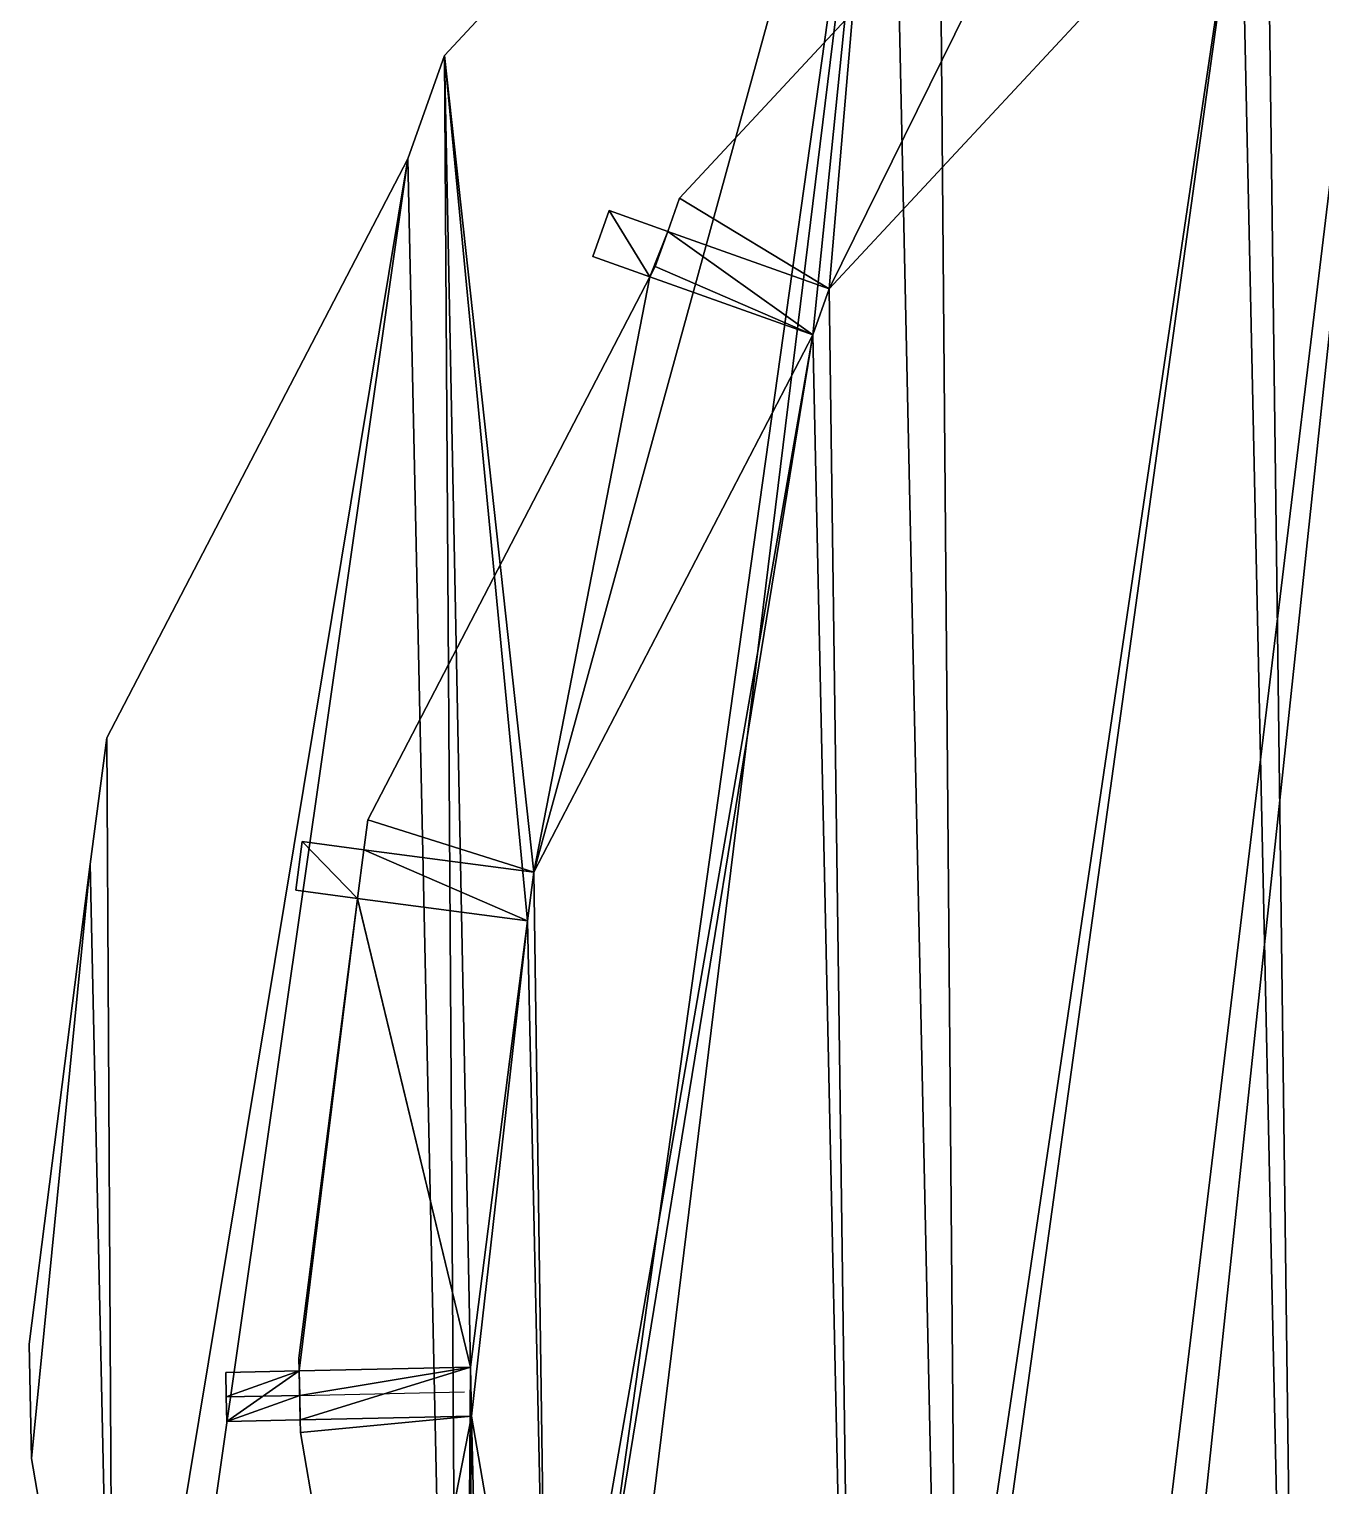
# Model space of a CAD drawing. Extents: x -282 to 16, y -6 to 46.
# Drawn here: x -14.041 to -11.403, y 4.397 to 7.373 of the extents above; entities that cross this region are included whole.
import ezdxf

# ---------------------------------------------------------------- set-up
doc = ezdxf.new("R2010")
doc.units = 0

msp = doc.modelspace()

# ---------------------------------------------------------------- linework, layer by layer
msp.add_line((-13.4882, 4.5822, -0.0618), (-13.1515, 4.5895, -0.0618))
for points in [[(-12.1872, 8.4503, 11.1482), (-12.124, 0.9232, 11.1482), (-11.12, 9.2525, 11.1482)], [(-11.12, 9.2525, 11.1482), (-12.124, 0.9232, 11.1482), (-12.1872, 8.4503, 11.1482)], [(-11.12, 9.2525, 11.1482), (-12.124, 0.9232, 11.1482), (-12.0209, 0.7741, 11.1482)], [(-12.0209, 0.7741, 11.1482), (-12.124, 0.9232, 11.1482), (-11.12, 9.2525, 11.1482)], [(-11.12, 9.2525, 11.1482), (-12.0209, 0.7741, 11.1482), (-10.92, 0.0188, 11.1482)], [(-10.92, 0.0188, 11.1482), (-12.0209, 0.7741, 11.1482), (-11.12, 9.2525, 11.1482)], [(-10.5322, 8.5685, 10.9382), (-11.4318, 1.5046, 10.9382), (-11.5137, 7.8306, 10.9382)], [(-11.5137, 7.8306, -0.0618), (-11.4318, 1.5046, -0.0618), (-10.5322, 8.5685, -0.0618)], [(-10.5322, 8.5685, -0.0618), (-11.4318, 1.5046, -0.0618), (-11.5137, 7.8306, -0.0618)], [(-11.375, 1.4224, 10.9382), (-11.4318, 1.5046, 10.9382), (-10.5322, 8.5685, 10.9382)], [(-10.5322, 8.5685, -0.0618), (-11.4318, 1.5046, -0.0618), (-11.375, 1.4224, -0.0618)], [(-11.375, 1.4224, -0.0618), (-11.4318, 1.5046, -0.0618), (-10.5322, 8.5685, -0.0618)], [(-12.2837, 8.2968, 11.1482), (-12.124, 0.9232, 11.1482), (-12.1872, 8.4503, 11.1482)], [(-12.1872, 8.4503, 11.1482), (-12.124, 0.9232, 11.1482), (-12.2837, 8.2968, 11.1482)], [(-13.1926, 7.3192, 11.1482), (-13.1587, 2.0682, 11.1482), (-12.2837, 8.2968, 11.1482)], [(-12.2837, 8.2968, 11.1482), (-13.1587, 2.0682, 11.1482), (-13.1926, 7.3192, 11.1482)], [(-12.2837, 8.2968, 10.9482), (-13.1926, 7.3192, 10.9482), (-13.0102, 5.651, 10.9482)], [(-12.2837, 8.2968, 11.1482), (-13.1926, 7.3192, 11.1482), (-12.2837, 8.2968, 10.9482)], [(-13.1926, 7.3192, 10.9482), (-12.2837, 8.2968, 10.9482), (-13.1926, 7.3192, 11.1482)], [(-12.2837, 8.2968, 11.1482), (-13.1587, 2.0682, 11.1482), (-13.0744, 1.8606, 11.1482)], [(-13.0744, 1.8606, 11.1482), (-13.1587, 2.0682, 11.1482), (-12.2837, 8.2968, 11.1482)], [(-12.2837, 8.2968, 11.1482), (-13.0744, 1.8606, 11.1482), (-12.124, 0.9232, 11.1482)], [(-12.124, 0.9232, 11.1482), (-13.0744, 1.8606, 11.1482), (-12.2837, 8.2968, 11.1482)], [(-12.4407, 6.7481, 10.9482), (-12.2837, 8.2968, 10.9482), (-13.0102, 5.651, 10.9482)], [(-12.4071, 6.8423, 10.9482), (-12.2837, 8.2968, 10.9482), (-12.4407, 6.7481, 10.9482)], [(-11.567, 7.746, 10.9482), (-12.2837, 8.2968, 10.9482), (-12.4071, 6.8423, 10.9482)], [(-11.8685, 7.9357, 10.9382), (-12.7126, 7.0278, 9.9382), (-12.7126, 7.0278, 10.9382)], [(-12.7126, 7.0278, 9.9382), (-11.8685, 7.9357, 10.9382), (-11.8685, 7.9357, 9.9382)], [(-11.8685, 7.9357, 9.9382), (-11.8685, 7.9357, 10.9382), (-12.7126, 7.0278, 9.9382)], [(-12.7126, 7.0278, 10.9382), (-12.7126, 7.0278, 9.9382), (-11.8685, 7.9357, 10.9382)], [(-12.7126, 7.0278, 10.9382), (-12.4071, 6.8423, 10.9382), (-11.8685, 7.9357, 10.9382)], [(-11.8685, 7.9357, 10.9382), (-12.4071, 6.8423, 10.9382), (-12.7126, 7.0278, 10.9382)], [(-12.4071, 6.8423, -0.0618), (-12.7126, 7.0278, -0.0618), (-11.8685, 7.9357, -0.0618)], [(-11.8685, 7.9357, -0.0618), (-12.7126, 7.0278, -0.0618), (-12.4071, 6.8423, -0.0618)], [(-11.8685, 7.9357, 8.7082), (-12.7126, 7.0278, -0.0618), (-12.7126, 7.0278, 8.7082)], [(-12.7126, 7.0278, -0.0618), (-11.8685, 7.9357, 8.7082), (-11.8685, 7.9357, -0.0618)], [(-11.8685, 7.9357, -0.0618), (-11.8685, 7.9357, 8.7082), (-12.7126, 7.0278, -0.0618)], [(-12.7126, 7.0278, 8.7082), (-12.7126, 7.0278, -0.0618), (-11.8685, 7.9357, 8.7082)], [(-11.8685, 7.9357, 8.7082), (-11.8685, 7.9357, 9.9382), (-12.7126, 7.0278, 8.7082)], [(-12.7126, 7.0278, 9.9382), (-12.7126, 7.0278, 8.7082), (-11.8685, 7.9357, 9.9382)], [(-11.8685, 7.9357, 9.9382), (-12.7126, 7.0278, 8.7082), (-12.7126, 7.0278, 9.9382)], [(-12.7126, 7.0278, 8.7082), (-11.8685, 7.9357, 9.9382), (-11.8685, 7.9357, 8.7082)], [(-11.8685, 7.9357, 10.9382), (-12.4071, 6.8423, 10.9382), (-11.567, 7.746, 10.9382)], [(-11.567, 7.746, 10.9382), (-12.4071, 6.8423, 10.9382), (-11.8685, 7.9357, 10.9382)], [(-12.4071, 6.8423, -0.0618), (-11.8685, 7.9357, -0.0618), (-11.567, 7.746, -0.0618)], [(-11.567, 7.746, -0.0618), (-11.8685, 7.9357, -0.0618), (-12.4071, 6.8423, -0.0618)], [(-11.5137, 7.8306, 10.9382), (-11.4318, 1.5046, 10.9382), (-11.567, 7.746, 10.9382)], [(-11.567, 7.746, -0.0618), (-11.4318, 1.5046, -0.0618), (-11.5137, 7.8306, -0.0618)], [(-11.5137, 7.8306, -0.0618), (-11.4318, 1.5046, -0.0618), (-11.567, 7.746, -0.0618)], [(-11.567, 7.746, 10.9382), (-12.3479, 2.4637, 10.9382), (-12.4071, 6.8423, 10.9382)], [(-12.4071, 6.8423, -0.0618), (-12.3479, 2.4637, -0.0618), (-11.567, 7.746, -0.0618)], [(-11.567, 7.746, -0.0618), (-12.3479, 2.4637, -0.0618), (-12.4071, 6.8423, -0.0618)], [(-11.567, 7.746, 10.9382), (-11.567, 7.746, 10.9482), (-12.4071, 6.8423, 10.9382)], [(-12.4071, 6.8423, 10.9482), (-12.4071, 6.8423, 10.9382), (-11.567, 7.746, 10.9482)], [(-11.567, 7.746, 11.1482), (-12.4071, 6.8423, 11.1482), (-11.567, 7.746, 10.9482)], [(-12.4071, 6.8423, 10.9482), (-11.567, 7.746, 10.9482), (-12.4071, 6.8423, 11.1482)], [(-11.567, 7.746, -0.0618), (-12.4071, 6.8423, 10.9382), (-12.4071, 6.8423, -0.0618)], [(-12.4071, 6.8423, 10.9382), (-11.567, 7.746, -0.0618), (-11.567, 7.746, 10.9382)], [(-11.567, 7.746, 10.9382), (-11.567, 7.746, -0.0618), (-12.4071, 6.8423, 10.9382)], [(-12.4071, 6.8423, -0.0618), (-12.4071, 6.8423, 10.9382), (-11.567, 7.746, -0.0618)], [(-12.3103, 2.371, 10.9382), (-12.3479, 2.4637, 10.9382), (-11.567, 7.746, 10.9382)], [(-11.567, 7.746, -0.0618), (-12.3479, 2.4637, -0.0618), (-12.3103, 2.371, -0.0618)], [(-12.3103, 2.371, -0.0618), (-12.3479, 2.4637, -0.0618), (-11.567, 7.746, -0.0618)], [(-11.4318, 1.5046, 10.9382), (-12.3103, 2.371, 10.9382), (-11.567, 7.746, 10.9382)], [(-11.567, 7.746, -0.0618), (-12.3103, 2.371, -0.0618), (-11.4318, 1.5046, -0.0618)], [(-11.4318, 1.5046, -0.0618), (-12.3103, 2.371, -0.0618), (-11.567, 7.746, -0.0618)], [(-13.2678, 7.1082, 11.1482), (-13.1587, 2.0682, 11.1482), (-13.1926, 7.3192, 11.1482)], [(-13.1926, 7.3192, 11.1482), (-13.1587, 2.0682, 11.1482), (-13.2678, 7.1082, 11.1482)], [(-13.1926, 7.3192, 10.9482), (-13.2678, 7.1082, 10.9482), (-13.1587, 2.0682, 10.9482)], [(-13.1926, 7.3192, 11.1482), (-13.2678, 7.1082, 11.1482), (-13.1926, 7.3192, 10.9482)], [(-13.2678, 7.1082, 10.9482), (-13.1926, 7.3192, 10.9482), (-13.2678, 7.1082, 11.1482)], [(-13.0102, 5.651, 10.9482), (-13.1926, 7.3192, 10.9482), (-13.0233, 5.5518, 10.9482)], [(-13.0233, 5.5518, 10.9482), (-13.1926, 7.3192, 10.9482), (-13.1394, 4.6398, 10.9482)], [(-13.1394, 4.6398, 10.9482), (-13.1926, 7.3192, 10.9482), (-13.1587, 2.0682, 10.9482)], [(-13.8818, 5.9253, 11.1482), (-13.8684, 3.4795, 11.1482), (-13.2678, 7.1082, 11.1482)], [(-13.2678, 7.1082, 11.1482), (-13.8684, 3.4795, 11.1482), (-13.8818, 5.9253, 11.1482)], [(-13.2678, 7.1082, 10.9482), (-13.8818, 5.9253, 10.9482), (-13.8684, 3.4795, 10.9482)], [(-13.2678, 7.1082, 11.1482), (-13.8818, 5.9253, 11.1482), (-13.2678, 7.1082, 10.9482)], [(-13.8818, 5.9253, 10.9482), (-13.2678, 7.1082, 10.9482), (-13.8818, 5.9253, 11.1482)], [(-13.2678, 7.1082, 11.1482), (-13.8684, 3.4795, 11.1482), (-13.8233, 3.2234, 11.1482)], [(-13.8233, 3.2234, 11.1482), (-13.8684, 3.4795, 11.1482), (-13.2678, 7.1082, 11.1482)], [(-13.8233, 3.2234, 10.9482), (-13.2678, 7.1082, 10.9482), (-13.8684, 3.4795, 10.9482)], [(-13.2678, 7.1082, 11.1482), (-13.8233, 3.2234, 11.1482), (-13.1587, 2.0682, 11.1482)], [(-13.1587, 2.0682, 11.1482), (-13.8233, 3.2234, 11.1482), (-13.2678, 7.1082, 11.1482)], [(-13.1587, 2.0682, 10.9482), (-13.2678, 7.1082, 10.9482), (-13.8233, 3.2234, 10.9482)], [(-12.7126, 7.0278, 10.9382), (-12.7368, 6.9598, -0.0618), (-12.7368, 6.9598, 10.9382)], [(-12.7368, 6.9598, -0.0618), (-12.7126, 7.0278, 10.9382), (-12.7126, 7.0278, 8.7082)], [(-12.7368, 6.9598, -0.0618), (-12.7126, 7.0278, 8.7082), (-12.7126, 7.0278, -0.0618)], [(-12.7126, 7.0278, -0.0618), (-12.7126, 7.0278, 8.7082), (-12.7368, 6.9598, -0.0618)], [(-12.7126, 7.0278, 8.7082), (-12.7126, 7.0278, 10.9382), (-12.7368, 6.9598, -0.0618)], [(-12.7368, 6.9598, 10.9382), (-12.7368, 6.9598, -0.0618), (-12.7126, 7.0278, 10.9382)], [(-12.4071, 6.8423, 10.9382), (-12.7126, 7.0278, 10.9382), (-12.7368, 6.9598, 10.9382)], [(-12.7368, 6.9598, 10.9382), (-12.7126, 7.0278, 10.9382), (-12.4071, 6.8423, 10.9382)], [(-12.7126, 7.0278, -0.0618), (-12.4071, 6.8423, -0.0618), (-12.7368, 6.9598, -0.0618)], [(-12.7368, 6.9598, -0.0618), (-12.4071, 6.8423, -0.0618), (-12.7126, 7.0278, -0.0618)], [(-12.7126, 7.0278, 8.7082), (-12.7126, 7.0278, 10.9382), (-12.7126, 7.0278, 9.9382)], [(-12.7126, 7.0278, 9.9382), (-12.7126, 7.0278, 10.9382), (-12.7126, 7.0278, 8.7082)], [(-12.8563, 7.0024, -0.0618), (-12.7735, 6.8667, -0.0618), (-12.8898, 6.9082, -0.0618)], [(-12.8563, 7.0024, 10.9382), (-12.8898, 6.9082, -0.0618), (-12.8898, 6.9082, 10.9382)], [(-12.8898, 6.9082, -0.0618), (-12.8563, 7.0024, 10.9382), (-12.8563, 7.0024, -0.0618)], [(-12.7735, 6.8667, 10.9382), (-12.8563, 7.0024, 10.9382), (-12.8898, 6.9082, 10.9382)], [(-12.8898, 6.9082, -0.0618), (-12.7735, 6.8667, -0.0618), (-12.8563, 7.0024, -0.0618)], [(-12.8563, 7.0024, -0.0618), (-12.8563, 7.0024, 10.9382), (-12.8898, 6.9082, -0.0618)], [(-12.8898, 6.9082, 10.9382), (-12.8898, 6.9082, -0.0618), (-12.8563, 7.0024, 10.9382)], [(-12.8898, 6.9082, 10.9382), (-12.8563, 7.0024, 10.9382), (-12.7735, 6.8667, 10.9382)], [(-12.7735, 6.8667, -0.0618), (-12.8563, 7.0024, -0.0618), (-12.7368, 6.9598, -0.0618)], [(-12.8563, 7.0024, 10.9382), (-12.7368, 6.9598, -0.0618), (-12.8563, 7.0024, -0.0618)], [(-12.7368, 6.9598, -0.0618), (-12.8563, 7.0024, 10.9382), (-12.7368, 6.9598, 10.9382)], [(-12.8563, 7.0024, 10.9382), (-12.7735, 6.8667, 10.9382), (-12.7368, 6.9598, 10.9382)], [(-12.7368, 6.9598, -0.0618), (-12.8563, 7.0024, -0.0618), (-12.7735, 6.8667, -0.0618)], [(-12.7368, 6.9598, 10.9382), (-12.8563, 7.0024, 10.9382), (-12.7368, 6.9598, -0.0618)], [(-12.8563, 7.0024, -0.0618), (-12.7368, 6.9598, -0.0618), (-12.8563, 7.0024, 10.9382)], [(-12.7368, 6.9598, 10.9382), (-12.7735, 6.8667, 10.9382), (-12.8563, 7.0024, 10.9382)], [(-12.7735, 6.8667, -0.0618), (-12.7368, 6.9598, -0.0618), (-12.7623, 6.8882, -0.0618)], [(-12.7368, 6.9598, 10.9382), (-12.7735, 6.8667, 10.9382), (-12.4407, 6.7481, 10.9382)], [(-12.7623, 6.8882, -0.0618), (-12.7368, 6.9598, -0.0618), (-12.7735, 6.8667, -0.0618)], [(-12.4407, 6.7481, 10.9382), (-12.7735, 6.8667, 10.9382), (-12.7368, 6.9598, 10.9382)], [(-12.4407, 6.7481, -0.0618), (-12.7623, 6.8882, -0.0618), (-12.7368, 6.9598, -0.0618)], [(-12.7368, 6.9598, -0.0618), (-12.7623, 6.8882, -0.0618), (-12.4407, 6.7481, -0.0618)], [(-12.4407, 6.7481, -0.0618), (-12.7368, 6.9598, -0.0618), (-12.4071, 6.8423, -0.0618)], [(-12.7368, 6.9598, 10.9382), (-12.4407, 6.7481, 10.9382), (-12.4071, 6.8423, 10.9382)], [(-12.4071, 6.8423, -0.0618), (-12.7368, 6.9598, -0.0618), (-12.4407, 6.7481, -0.0618)], [(-12.4071, 6.8423, 10.9382), (-12.4407, 6.7481, 10.9382), (-12.7368, 6.9598, 10.9382)], [(-12.7368, 6.9598, -0.0618), (-12.4071, 6.8423, 10.9382), (-12.4071, 6.8423, -0.0618)], [(-12.4071, 6.8423, 10.9382), (-12.7368, 6.9598, -0.0618), (-12.7368, 6.9598, 10.9382)], [(-12.7368, 6.9598, 10.9382), (-12.7368, 6.9598, -0.0618), (-12.4071, 6.8423, 10.9382)], [(-12.4071, 6.8423, -0.0618), (-12.4071, 6.8423, 10.9382), (-12.7368, 6.9598, -0.0618)], [(-12.7735, 6.8667, -0.0618), (-12.8898, 6.9082, 10.9382), (-12.8898, 6.9082, -0.0618)], [(-12.8898, 6.9082, 10.9382), (-12.7735, 6.8667, -0.0618), (-12.7735, 6.8667, 6.9382)], [(-12.8898, 6.9082, 10.9382), (-12.7735, 6.8667, 6.9382), (-12.7735, 6.8667, 9.9382)], [(-12.8898, 6.9082, 10.9382), (-12.7735, 6.8667, 9.9382), (-12.7735, 6.8667, 10.9382)], [(-12.7735, 6.8667, 10.9382), (-12.7735, 6.8667, 9.9382), (-12.8898, 6.9082, 10.9382)], [(-12.7735, 6.8667, 9.9382), (-12.7735, 6.8667, 6.9382), (-12.8898, 6.9082, 10.9382)], [(-12.7735, 6.8667, 6.9382), (-12.7735, 6.8667, -0.0618), (-12.8898, 6.9082, 10.9382)], [(-12.8898, 6.9082, -0.0618), (-12.8898, 6.9082, 10.9382), (-12.7735, 6.8667, -0.0618)], [(-12.7623, 6.8882, -0.0618), (-12.4407, 6.7481, -0.0618), (-12.7735, 6.8667, -0.0618)], [(-12.7735, 6.8667, -0.0618), (-12.4407, 6.7481, -0.0618), (-12.7623, 6.8882, -0.0618)], [(-13.3492, 5.7576, 10.9382), (-13.0102, 5.651, 10.9382), (-12.7735, 6.8667, 10.9382)], [(-12.7735, 6.8667, 10.9382), (-13.0102, 5.651, 10.9382), (-13.3492, 5.7576, 10.9382)], [(-13.0102, 5.651, -0.0618), (-13.3492, 5.7576, -0.0618), (-12.7735, 6.8667, -0.0618)], [(-12.7735, 6.8667, -0.0618), (-13.3492, 5.7576, -0.0618), (-13.0102, 5.651, -0.0618)], [(-12.7735, 6.8667, 10.9382), (-13.3492, 5.7576, 9.9382), (-13.3492, 5.7576, 10.9382)], [(-13.3492, 5.7576, 9.9382), (-12.7735, 6.8667, 10.9382), (-12.7735, 6.8667, 9.9382)], [(-12.7735, 6.8667, 9.9382), (-12.7735, 6.8667, 10.9382), (-13.3492, 5.7576, 9.9382)], [(-13.3492, 5.7576, 10.9382), (-13.3492, 5.7576, 9.9382), (-12.7735, 6.8667, 10.9382)], [(-12.7735, 6.8667, 6.9382), (-13.3492, 5.7576, -0.0618), (-13.3492, 5.7576, 6.9382)], [(-13.3492, 5.7576, -0.0618), (-12.7735, 6.8667, 6.9382), (-12.7735, 6.8667, -0.0618)], [(-12.7735, 6.8667, -0.0618), (-12.7735, 6.8667, 6.9382), (-13.3492, 5.7576, -0.0618)], [(-13.3492, 5.7576, 6.9382), (-13.3492, 5.7576, -0.0618), (-12.7735, 6.8667, 6.9382)], [(-12.7735, 6.8667, 6.9382), (-12.7735, 6.8667, 9.9382), (-13.3492, 5.7576, 6.9382)], [(-13.3492, 5.7576, 9.9382), (-13.3492, 5.7576, 6.9382), (-12.7735, 6.8667, 9.9382)], [(-12.7735, 6.8667, 9.9382), (-13.3492, 5.7576, 6.9382), (-13.3492, 5.7576, 9.9382)], [(-13.3492, 5.7576, 6.9382), (-12.7735, 6.8667, 9.9382), (-12.7735, 6.8667, 6.9382)], [(-12.7735, 6.8667, 10.9382), (-13.0102, 5.651, 10.9382), (-12.4407, 6.7481, 10.9382)], [(-12.4407, 6.7481, 10.9382), (-13.0102, 5.651, 10.9382), (-12.7735, 6.8667, 10.9382)], [(-13.0102, 5.651, -0.0618), (-12.7735, 6.8667, -0.0618), (-12.4407, 6.7481, -0.0618)], [(-12.4407, 6.7481, -0.0618), (-12.7735, 6.8667, -0.0618), (-13.0102, 5.651, -0.0618)], [(-12.4407, 6.7481, 10.9382), (-12.7735, 6.8667, -0.0618), (-12.4407, 6.7481, -0.0618)], [(-12.7735, 6.8667, -0.0618), (-12.4407, 6.7481, 10.9382), (-12.7735, 6.8667, 6.9382)], [(-12.7735, 6.8667, 6.9382), (-12.4407, 6.7481, 10.9382), (-12.7735, 6.8667, 9.9382)], [(-12.7735, 6.8667, 9.9382), (-12.4407, 6.7481, 10.9382), (-12.7735, 6.8667, 10.9382)], [(-12.7735, 6.8667, 10.9382), (-12.4407, 6.7481, 10.9382), (-12.7735, 6.8667, 9.9382)], [(-12.7735, 6.8667, 9.9382), (-12.4407, 6.7481, 10.9382), (-12.7735, 6.8667, 6.9382)], [(-12.7735, 6.8667, 6.9382), (-12.4407, 6.7481, 10.9382), (-12.7735, 6.8667, -0.0618)], [(-12.4407, 6.7481, -0.0618), (-12.7735, 6.8667, -0.0618), (-12.4407, 6.7481, 10.9382)], [(-12.4071, 6.8423, 10.9382), (-12.3479, 2.4637, 10.9382), (-12.4407, 6.7481, 10.9382)], [(-12.4407, 6.7481, -0.0618), (-12.3479, 2.4637, -0.0618), (-12.4071, 6.8423, -0.0618)], [(-12.4071, 6.8423, -0.0618), (-12.3479, 2.4637, -0.0618), (-12.4407, 6.7481, -0.0618)], [(-12.4071, 6.8423, -0.0618), (-12.4407, 6.7481, 10.9382), (-12.4407, 6.7481, -0.0618)], [(-12.4407, 6.7481, 10.9382), (-12.4071, 6.8423, -0.0618), (-12.4071, 6.8423, 10.9382)], [(-12.4071, 6.8423, 10.9382), (-12.4071, 6.8423, -0.0618), (-12.4407, 6.7481, 10.9382)], [(-12.4407, 6.7481, -0.0618), (-12.4407, 6.7481, 10.9382), (-12.4071, 6.8423, -0.0618)], [(-12.4071, 6.8423, 10.9382), (-12.4071, 6.8423, 10.9482), (-12.4407, 6.7481, 10.9382)], [(-12.4407, 6.7481, 10.9482), (-12.4407, 6.7481, 10.9382), (-12.4071, 6.8423, 10.9482)], [(-12.4071, 6.8423, 11.1482), (-12.4407, 6.7481, 11.1482), (-12.4071, 6.8423, 10.9482)], [(-12.4407, 6.7481, 10.9482), (-12.4071, 6.8423, 10.9482), (-12.4407, 6.7481, 11.1482)], [(-12.4407, 6.7481, 10.9382), (-12.9817, 3.6337, 10.9382), (-13.0102, 5.651, 10.9382)], [(-13.0102, 5.651, -0.0618), (-12.9817, 3.6337, -0.0618), (-12.4407, 6.7481, -0.0618)], [(-12.4407, 6.7481, -0.0618), (-12.9817, 3.6337, -0.0618), (-13.0102, 5.651, -0.0618)], [(-12.4407, 6.7481, 10.9382), (-12.4407, 6.7481, 10.9482), (-13.0102, 5.651, 10.9382)], [(-13.0102, 5.651, 10.9482), (-13.0102, 5.651, 10.9382), (-12.4407, 6.7481, 10.9482)], [(-12.4407, 6.7481, 11.1482), (-13.0102, 5.651, 11.1482), (-12.4407, 6.7481, 10.9482)], [(-13.0102, 5.651, 10.9482), (-12.4407, 6.7481, 10.9482), (-13.0102, 5.651, 11.1482)], [(-12.4407, 6.7481, -0.0618), (-13.0102, 5.651, 10.9382), (-13.0102, 5.651, -0.0618)], [(-13.0102, 5.651, 10.9382), (-12.4407, 6.7481, -0.0618), (-12.4407, 6.7481, 10.9382)], [(-12.4407, 6.7481, 10.9382), (-12.4407, 6.7481, -0.0618), (-13.0102, 5.651, 10.9382)], [(-13.0102, 5.651, -0.0618), (-13.0102, 5.651, 10.9382), (-12.4407, 6.7481, -0.0618)], [(-12.9644, 3.5352, 10.9382), (-12.9817, 3.6337, 10.9382), (-12.4407, 6.7481, 10.9382)], [(-12.4407, 6.7481, -0.0618), (-12.9817, 3.6337, -0.0618), (-12.9644, 3.5352, -0.0618)], [(-12.9644, 3.5352, -0.0618), (-12.9817, 3.6337, -0.0618), (-12.4407, 6.7481, -0.0618)], [(-12.3479, 2.4637, 10.9382), (-12.9644, 3.5352, 10.9382), (-12.4407, 6.7481, 10.9382)], [(-12.4407, 6.7481, -0.0618), (-12.9644, 3.5352, -0.0618), (-12.3479, 2.4637, -0.0618)], [(-12.3479, 2.4637, -0.0618), (-12.9644, 3.5352, -0.0618), (-12.4407, 6.7481, -0.0618)], [(-13.9158, 5.6674, 11.1482), (-13.8684, 3.4795, 11.1482), (-13.8818, 5.9253, 11.1482)], [(-13.8818, 5.9253, 11.1482), (-13.8684, 3.4795, 11.1482), (-13.9158, 5.6674, 11.1482)], [(-13.8818, 5.9253, 10.9482), (-13.9158, 5.6674, 10.9482), (-13.8684, 3.4795, 10.9482)], [(-13.8818, 5.9253, 11.1482), (-13.9158, 5.6674, 11.1482), (-13.8818, 5.9253, 10.9482)], [(-13.9158, 5.6674, 10.9482), (-13.8818, 5.9253, 10.9482), (-13.9158, 5.6674, 11.1482)], [(-13.0102, 5.651, 10.9382), (-13.3492, 5.7576, 10.9382), (-13.3572, 5.6967, 10.9382)], [(-13.3572, 5.6967, 10.9382), (-13.3492, 5.7576, 10.9382), (-13.0102, 5.651, 10.9382)], [(-13.3492, 5.7576, -0.0618), (-13.0102, 5.651, -0.0618), (-13.3572, 5.6967, -0.0618)], [(-13.3572, 5.6967, -0.0618), (-13.0102, 5.651, -0.0618), (-13.3492, 5.7576, -0.0618)], [(-13.3492, 5.7576, 10.9382), (-13.3572, 5.6967, -0.0618), (-13.3572, 5.6967, 10.9382)], [(-13.3572, 5.6967, -0.0618), (-13.3492, 5.7576, 10.9382), (-13.3492, 5.7576, 6.9382)], [(-13.3572, 5.6967, -0.0618), (-13.3492, 5.7576, 6.9382), (-13.3492, 5.7576, -0.0618)], [(-13.3492, 5.7576, -0.0618), (-13.3492, 5.7576, 6.9382), (-13.3572, 5.6967, -0.0618)], [(-13.3492, 5.7576, 6.9382), (-13.3492, 5.7576, 10.9382), (-13.3572, 5.6967, -0.0618)], [(-13.3572, 5.6967, 10.9382), (-13.3572, 5.6967, -0.0618), (-13.3492, 5.7576, 10.9382)], [(-13.3492, 5.7576, 6.9382), (-13.3492, 5.7576, 10.9382), (-13.3492, 5.7576, 9.9382)], [(-13.3492, 5.7576, 9.9382), (-13.3492, 5.7576, 10.9382), (-13.3492, 5.7576, 6.9382)], [(-13.4832, 5.7133, -0.0618), (-13.3703, 5.5975, -0.0618), (-13.4962, 5.6141, -0.0618)], [(-13.4832, 5.7133, 10.9382), (-13.4962, 5.6141, -0.0618), (-13.4962, 5.6141, 10.9382)], [(-13.4962, 5.6141, -0.0618), (-13.4832, 5.7133, 10.9382), (-13.4832, 5.7133, -0.0618)], [(-13.3703, 5.5975, 10.9382), (-13.4832, 5.7133, 10.9382), (-13.4962, 5.6141, 10.9382)], [(-13.4962, 5.6141, -0.0618), (-13.3703, 5.5975, -0.0618), (-13.4832, 5.7133, -0.0618)], [(-13.4832, 5.7133, -0.0618), (-13.4832, 5.7133, 10.9382), (-13.4962, 5.6141, -0.0618)], [(-13.4962, 5.6141, 10.9382), (-13.4962, 5.6141, -0.0618), (-13.4832, 5.7133, 10.9382)], [(-13.4962, 5.6141, 10.9382), (-13.4832, 5.7133, 10.9382), (-13.3703, 5.5975, 10.9382)], [(-13.3703, 5.5975, -0.0618), (-13.4832, 5.7133, -0.0618), (-13.3572, 5.6967, -0.0618)], [(-13.4832, 5.7133, 10.9382), (-13.3572, 5.6967, -0.0618), (-13.4832, 5.7133, -0.0618)], [(-13.3572, 5.6967, -0.0618), (-13.4832, 5.7133, 10.9382), (-13.3572, 5.6967, 10.9382)], [(-13.4832, 5.7133, 10.9382), (-13.3703, 5.5975, 10.9382), (-13.3572, 5.6967, 10.9382)], [(-13.3572, 5.6967, -0.0618), (-13.4832, 5.7133, -0.0618), (-13.3703, 5.5975, -0.0618)], [(-13.3572, 5.6967, 10.9382), (-13.4832, 5.7133, 10.9382), (-13.3572, 5.6967, -0.0618)], [(-13.4832, 5.7133, -0.0618), (-13.3572, 5.6967, -0.0618), (-13.4832, 5.7133, 10.9382)], [(-13.3572, 5.6967, 10.9382), (-13.3703, 5.5975, 10.9382), (-13.4832, 5.7133, 10.9382)], [(-13.3572, 5.6967, -0.0618), (-13.0233, 5.5518, -0.0618), (-13.3703, 5.5975, -0.0618)], [(-13.3572, 5.6967, 10.9382), (-13.3703, 5.5975, 10.9382), (-13.0233, 5.5518, 10.9382)], [(-13.3703, 5.5975, -0.0618), (-13.0233, 5.5518, -0.0618), (-13.3572, 5.6967, -0.0618)], [(-13.0233, 5.5518, 10.9382), (-13.3703, 5.5975, 10.9382), (-13.3572, 5.6967, 10.9382)], [(-13.0233, 5.5518, -0.0618), (-13.3572, 5.6967, -0.0618), (-13.0102, 5.651, -0.0618)], [(-13.3572, 5.6967, 10.9382), (-13.0233, 5.5518, 10.9382), (-13.0102, 5.651, 10.9382)], [(-13.0102, 5.651, -0.0618), (-13.3572, 5.6967, -0.0618), (-13.0233, 5.5518, -0.0618)], [(-13.0102, 5.651, 10.9382), (-13.0233, 5.5518, 10.9382), (-13.3572, 5.6967, 10.9382)], [(-13.3572, 5.6967, -0.0618), (-13.0102, 5.651, 10.9382), (-13.0102, 5.651, -0.0618)], [(-13.0102, 5.651, 10.9382), (-13.3572, 5.6967, -0.0618), (-13.3572, 5.6967, 10.9382)], [(-13.3572, 5.6967, 10.9382), (-13.3572, 5.6967, -0.0618), (-13.0102, 5.651, 10.9382)], [(-13.0102, 5.651, -0.0618), (-13.0102, 5.651, 10.9382), (-13.3572, 5.6967, -0.0618)], [(-14.0356, 4.4535, 11.1482), (-13.9158, 5.6674, 11.1482), (-14.0406, 4.6871, 11.1482)], [(-14.0406, 4.6871, 11.1482), (-13.9158, 5.6674, 11.1482), (-14.0356, 4.4535, 11.1482)], [(-14.0406, 4.6871, 10.9482), (-14.0356, 4.4535, 10.9482), (-13.9158, 5.6674, 10.9482)], [(-13.9158, 5.6674, 11.1482), (-14.0406, 4.6871, 11.1482), (-13.9158, 5.6674, 10.9482)], [(-14.0406, 4.6871, 10.9482), (-13.9158, 5.6674, 10.9482), (-14.0406, 4.6871, 11.1482)], [(-13.9158, 5.6674, 11.1482), (-14.0356, 4.4535, 11.1482), (-13.8684, 3.4795, 11.1482)], [(-13.8684, 3.4795, 11.1482), (-14.0356, 4.4535, 11.1482), (-13.9158, 5.6674, 11.1482)], [(-13.8684, 3.4795, 10.9482), (-13.9158, 5.6674, 10.9482), (-14.0356, 4.4535, 10.9482)], [(-13.0102, 5.651, 10.9382), (-12.9817, 3.6337, 10.9382), (-13.0233, 5.5518, 10.9382)], [(-13.0233, 5.5518, -0.0618), (-12.9817, 3.6337, -0.0618), (-13.0102, 5.651, -0.0618)], [(-13.0102, 5.651, -0.0618), (-12.9817, 3.6337, -0.0618), (-13.0233, 5.5518, -0.0618)], [(-13.0102, 5.651, 10.9382), (-13.0102, 5.651, 10.9482), (-13.0233, 5.5518, 10.9382)], [(-13.0233, 5.5518, 10.9482), (-13.0233, 5.5518, 10.9382), (-13.0102, 5.651, 10.9482)], [(-13.0102, 5.651, 11.1482), (-13.0233, 5.5518, 11.1482), (-13.0102, 5.651, 10.9482)], [(-13.0233, 5.5518, 10.9482), (-13.0102, 5.651, 10.9482), (-13.0233, 5.5518, 11.1482)], [(-13.0102, 5.651, -0.0618), (-13.0233, 5.5518, 10.9382), (-13.0233, 5.5518, -0.0618)], [(-13.0233, 5.5518, 10.9382), (-13.0102, 5.651, -0.0618), (-13.0102, 5.651, 10.9382)], [(-13.0102, 5.651, 10.9382), (-13.0102, 5.651, -0.0618), (-13.0233, 5.5518, 10.9382)], [(-13.0233, 5.5518, -0.0618), (-13.0233, 5.5518, 10.9382), (-13.0102, 5.651, -0.0618)], [(-13.3703, 5.5975, -0.0618), (-13.4962, 5.6141, 10.9382), (-13.4962, 5.6141, -0.0618)], [(-13.4962, 5.6141, 10.9382), (-13.3703, 5.5975, -0.0618), (-13.3703, 5.5975, 10.9382)], [(-13.3703, 5.5975, 10.9382), (-13.3703, 5.5975, -0.0618), (-13.4962, 5.6141, 10.9382)], [(-13.4962, 5.6141, -0.0618), (-13.4962, 5.6141, 10.9382), (-13.3703, 5.5975, -0.0618)], [(-13.4893, 4.6322, 10.9382), (-13.3704, 5.5968, 10.9382), (-13.4899, 4.6582, 10.9382)], [(-13.4899, 4.6582, 10.9382), (-13.3704, 5.5968, 10.9382), (-13.4893, 4.6322, 10.9382)], [(-13.3704, 5.5968, -0.0618), (-13.4893, 4.6322, -0.0618), (-13.4899, 4.6582, -0.0618)], [(-13.4899, 4.6582, -0.0618), (-13.4893, 4.6322, -0.0618), (-13.3704, 5.5968, -0.0618)], [(-13.3704, 5.5968, 10.9382), (-13.4899, 4.6582, 9.9382), (-13.4899, 4.6582, 10.9382)], [(-13.4899, 4.6582, 9.9382), (-13.3704, 5.5968, 10.9382), (-13.3704, 5.5968, 9.9382)], [(-13.3704, 5.5968, 9.9382), (-13.3704, 5.5968, 10.9382), (-13.4899, 4.6582, 9.9382)], [(-13.4899, 4.6582, 10.9382), (-13.4899, 4.6582, 9.9382), (-13.3704, 5.5968, 10.9382)], [(-13.3704, 5.5968, 8.7382), (-13.4899, 4.6582, -0.0618), (-13.4899, 4.6582, 8.7382)], [(-13.4899, 4.6582, -0.0618), (-13.3704, 5.5968, 8.7382), (-13.3704, 5.5968, -0.0618)], [(-13.3704, 5.5968, -0.0618), (-13.3704, 5.5968, 8.7382), (-13.4899, 4.6582, -0.0618)], [(-13.4899, 4.6582, 8.7382), (-13.4899, 4.6582, -0.0618), (-13.3704, 5.5968, 8.7382)], [(-13.3704, 5.5968, 8.7382), (-13.3704, 5.5968, 9.9382), (-13.4899, 4.6582, 8.7382)], [(-13.4899, 4.6582, 9.9382), (-13.4899, 4.6582, 8.7382), (-13.3704, 5.5968, 9.9382)], [(-13.3704, 5.5968, 9.9382), (-13.4899, 4.6582, 8.7382), (-13.4899, 4.6582, 9.9382)], [(-13.4899, 4.6582, 8.7382), (-13.3704, 5.5968, 9.9382), (-13.3704, 5.5968, 8.7382)], [(-13.3704, 5.5968, 10.9382), (-13.4893, 4.6322, 10.9382), (-13.1394, 4.6398, 10.9382)], [(-13.1394, 4.6398, 10.9382), (-13.4893, 4.6322, 10.9382), (-13.3704, 5.5968, 10.9382)], [(-13.4893, 4.6322, -0.0618), (-13.3704, 5.5968, -0.0618), (-13.1394, 4.6398, -0.0618)], [(-13.1394, 4.6398, -0.0618), (-13.3704, 5.5968, -0.0618), (-13.4893, 4.6322, -0.0618)], [(-13.3704, 5.5968, 10.9382), (-13.1394, 4.6398, 10.9382), (-13.3703, 5.5975, 10.9382)], [(-13.3703, 5.5975, 10.9382), (-13.1394, 4.6398, 10.9382), (-13.3704, 5.5968, 10.9382)], [(-13.1394, 4.6398, -0.0618), (-13.3704, 5.5968, -0.0618), (-13.3703, 5.5975, -0.0618)], [(-13.3703, 5.5975, -0.0618), (-13.3704, 5.5968, -0.0618), (-13.1394, 4.6398, -0.0618)], [(-13.3703, 5.5975, 10.9382), (-13.1394, 4.6398, 10.9382), (-13.0233, 5.5518, 10.9382)], [(-13.0233, 5.5518, 10.9382), (-13.1394, 4.6398, 10.9382), (-13.3703, 5.5975, 10.9382)], [(-13.1394, 4.6398, -0.0618), (-13.3703, 5.5975, -0.0618), (-13.0233, 5.5518, -0.0618)], [(-13.0233, 5.5518, -0.0618), (-13.3703, 5.5975, -0.0618), (-13.1394, 4.6398, -0.0618)], [(-13.0233, 5.5518, 10.9382), (-13.3703, 5.5975, -0.0618), (-13.0233, 5.5518, -0.0618)], [(-13.3703, 5.5975, -0.0618), (-13.0233, 5.5518, 10.9382), (-13.3703, 5.5975, 10.9382)], [(-13.3703, 5.5975, 10.9382), (-13.0233, 5.5518, 10.9382), (-13.3703, 5.5975, -0.0618)], [(-13.0233, 5.5518, -0.0618), (-13.3703, 5.5975, -0.0618), (-13.0233, 5.5518, 10.9382)], [(-13.1394, 4.6398, 10.9382), (-13.0233, 5.5518, 10.9382), (-13.1372, 4.5398, 10.9382)], [(-13.1372, 4.5398, -0.0618), (-13.0233, 5.5518, -0.0618), (-13.1394, 4.6398, -0.0618)], [(-13.1394, 4.6398, -0.0618), (-13.0233, 5.5518, -0.0618), (-13.1372, 4.5398, -0.0618)], [(-13.0233, 5.5518, -0.0618), (-13.1394, 4.6398, 10.9382), (-13.1394, 4.6398, -0.0618)], [(-13.1394, 4.6398, 10.9382), (-13.0233, 5.5518, -0.0618), (-13.0233, 5.5518, 10.9382)], [(-13.0233, 5.5518, 10.9382), (-13.0233, 5.5518, -0.0618), (-13.1394, 4.6398, 10.9382)], [(-13.1394, 4.6398, -0.0618), (-13.1394, 4.6398, 10.9382), (-13.0233, 5.5518, -0.0618)], [(-13.0233, 5.5518, 10.9382), (-13.0233, 5.5518, 10.9482), (-13.1394, 4.6398, 10.9382)], [(-13.1394, 4.6398, 10.9482), (-13.1394, 4.6398, 10.9382), (-13.0233, 5.5518, 10.9482)], [(-13.0233, 5.5518, 11.1482), (-13.1394, 4.6398, 11.1482), (-13.0233, 5.5518, 10.9482)], [(-13.1394, 4.6398, 10.9482), (-13.0233, 5.5518, 10.9482), (-13.1394, 4.6398, 11.1482)], [(-12.9817, 3.6337, 10.9382), (-13.1372, 4.5398, 10.9382), (-13.0233, 5.5518, 10.9382)], [(-13.0233, 5.5518, -0.0618), (-13.1372, 4.5398, -0.0618), (-12.9817, 3.6337, -0.0618)], [(-12.9817, 3.6337, -0.0618), (-13.1372, 4.5398, -0.0618), (-13.0233, 5.5518, -0.0618)], [(-14.0406, 4.6871, 11.1482), (-14.0356, 4.4535, 11.1482), (-14.0406, 4.6871, 10.9482)], [(-14.0356, 4.4535, 10.9482), (-14.0406, 4.6871, 10.9482), (-14.0356, 4.4535, 11.1482)], [(-13.4899, 4.6582, 10.9382), (-13.4893, 4.6322, -0.0618), (-13.4893, 4.6322, 10.9382)], [(-13.4893, 4.6322, -0.0618), (-13.4899, 4.6582, 10.9382), (-13.4899, 4.6582, 8.7382)], [(-13.4893, 4.6322, -0.0618), (-13.4899, 4.6582, 8.7382), (-13.4899, 4.6582, -0.0618)], [(-13.4899, 4.6582, 8.7382), (-13.4899, 4.6582, 10.9382), (-13.4899, 4.6582, 9.9382)], [(-13.4899, 4.6582, 9.9382), (-13.4899, 4.6582, 10.9382), (-13.4899, 4.6582, 8.7382)], [(-13.4899, 4.6582, -0.0618), (-13.4899, 4.6582, 8.7382), (-13.4893, 4.6322, -0.0618)], [(-13.4899, 4.6582, 8.7382), (-13.4899, 4.6582, 10.9382), (-13.4893, 4.6322, -0.0618)], [(-13.4893, 4.6322, 10.9382), (-13.4893, 4.6322, -0.0618), (-13.4899, 4.6582, 10.9382)], [(-13.4893, 4.6322, -0.0618), (-13.6382, 4.579, -0.0618), (-13.6393, 4.629, -0.0618)], [(-13.6393, 4.629, 10.9382), (-13.4893, 4.6322, -0.0618), (-13.6393, 4.629, -0.0618)], [(-13.4893, 4.6322, -0.0618), (-13.6393, 4.629, 10.9382), (-13.4893, 4.6322, 10.9382)], [(-13.6382, 4.579, 10.9382), (-13.4893, 4.6322, 10.9382), (-13.6393, 4.629, 10.9382)], [(-13.6393, 4.629, -0.0618), (-13.6382, 4.579, -0.0618), (-13.4893, 4.6322, -0.0618)], [(-13.4893, 4.6322, 10.9382), (-13.6393, 4.629, 10.9382), (-13.4893, 4.6322, -0.0618)], [(-13.6393, 4.629, -0.0618), (-13.4893, 4.6322, -0.0618), (-13.6393, 4.629, 10.9382)], [(-13.6393, 4.629, 10.9382), (-13.4893, 4.6322, 10.9382), (-13.6382, 4.579, 10.9382)], [(-13.6393, 4.629, 10.9382), (-13.6382, 4.579, -0.0618), (-13.6382, 4.579, 10.9382)], [(-13.6382, 4.579, -0.0618), (-13.6393, 4.629, 10.9382), (-13.6393, 4.629, -0.0618)], [(-13.6393, 4.629, -0.0618), (-13.6393, 4.629, 10.9382), (-13.6382, 4.579, -0.0618)], [(-13.6382, 4.579, 10.9382), (-13.6382, 4.579, -0.0618), (-13.6393, 4.629, 10.9382)], [(-13.6382, 4.579, -0.0618), (-13.4893, 4.6322, -0.0618), (-13.4882, 4.5822, -0.0618)], [(-13.4893, 4.6322, 10.9382), (-13.6382, 4.579, 10.9382), (-13.6371, 4.529, 10.9382)], [(-13.4882, 4.5822, -0.0618), (-13.4893, 4.6322, -0.0618), (-13.6382, 4.579, -0.0618)], [(-13.6371, 4.529, 10.9382), (-13.6382, 4.579, 10.9382), (-13.4893, 4.6322, 10.9382)], [(-13.4893, 4.6322, 10.9382), (-13.6371, 4.529, 10.9382), (-13.4872, 4.5322, 10.9382)], [(-13.4872, 4.5322, 10.9382), (-13.6371, 4.529, 10.9382), (-13.4893, 4.6322, 10.9382)], [(-13.4893, 4.6322, -0.0618), (-13.1394, 4.6398, 10.9382), (-13.1394, 4.6398, -0.0618)], [(-13.1394, 4.6398, 10.9382), (-13.4893, 4.6322, -0.0618), (-13.4893, 4.6322, 10.9382)], [(-13.4893, 4.6322, 10.9382), (-13.4893, 4.6322, -0.0618), (-13.1394, 4.6398, 10.9382)], [(-13.1394, 4.6398, -0.0618), (-13.1394, 4.6398, 10.9382), (-13.4893, 4.6322, -0.0618)], [(-13.1394, 4.6398, -0.0618), (-13.4882, 4.5822, -0.0618), (-13.4893, 4.6322, -0.0618)], [(-13.4893, 4.6322, 10.9382), (-13.4872, 4.5322, 10.9382), (-13.1394, 4.6398, 10.9382)], [(-13.4893, 4.6322, -0.0618), (-13.4882, 4.5822, -0.0618), (-13.1394, 4.6398, -0.0618)], [(-13.1394, 4.6398, 10.9382), (-13.4872, 4.5322, 10.9382), (-13.4893, 4.6322, 10.9382)], [(-13.4882, 4.5822, -0.0618), (-13.1394, 4.6398, -0.0618), (-13.4872, 4.5322, -0.0618)], [(-13.4872, 4.5322, -0.0618), (-13.1394, 4.6398, -0.0618), (-13.4882, 4.5822, -0.0618)], [(-13.4872, 4.5322, -0.0618), (-13.1394, 4.6398, -0.0618), (-13.1372, 4.5398, -0.0618)], [(-13.1394, 4.6398, 10.9382), (-13.4872, 4.5322, 10.9382), (-13.1372, 4.5398, 10.9382)], [(-13.1372, 4.5398, -0.0618), (-13.1394, 4.6398, -0.0618), (-13.4872, 4.5322, -0.0618)], [(-13.1372, 4.5398, 10.9382), (-13.4872, 4.5322, 10.9382), (-13.1394, 4.6398, 10.9382)], [(-13.1394, 4.6398, 10.9482), (-13.1587, 2.0682, 10.9482), (-13.1372, 4.5398, 10.9482)], [(-13.1394, 4.6398, 10.9382), (-13.1394, 4.6398, 10.9482), (-13.1372, 4.5398, 10.9382)], [(-13.1372, 4.5398, 10.9482), (-13.1372, 4.5398, 10.9382), (-13.1394, 4.6398, 10.9482)], [(-13.1394, 4.6398, 11.1482), (-13.1372, 4.5398, 11.1482), (-13.1394, 4.6398, 10.9482)], [(-13.1372, 4.5398, 10.9482), (-13.1394, 4.6398, 10.9482), (-13.1372, 4.5398, 11.1482)], [(-13.1394, 4.6398, -0.0618), (-13.1372, 4.5398, 10.9382), (-13.1372, 4.5398, -0.0618)], [(-13.1372, 4.5398, 10.9382), (-13.1394, 4.6398, -0.0618), (-13.1394, 4.6398, 10.9382)], [(-13.1394, 4.6398, 10.9382), (-13.1394, 4.6398, -0.0618), (-13.1372, 4.5398, 10.9382)], [(-13.1372, 4.5398, -0.0618), (-13.1372, 4.5398, 10.9382), (-13.1394, 4.6398, -0.0618)], [(-13.4882, 4.5822, -0.0618), (-13.6371, 4.529, -0.0618), (-13.6382, 4.579, -0.0618)], [(-13.6382, 4.579, -0.0618), (-13.6371, 4.529, -0.0618), (-13.4882, 4.5822, -0.0618)], [(-13.6371, 4.529, -0.0618), (-13.4882, 4.5822, -0.0618), (-13.4872, 4.5322, -0.0618)], [(-13.4872, 4.5322, -0.0618), (-13.4882, 4.5822, -0.0618), (-13.6371, 4.529, -0.0618)], [(-13.6382, 4.579, 10.9382), (-13.6371, 4.529, -0.0618), (-13.6371, 4.529, 10.9382)], [(-13.6371, 4.529, -0.0618), (-13.6382, 4.579, 10.9382), (-13.6382, 4.579, -0.0618)], [(-13.6382, 4.579, -0.0618), (-13.6382, 4.579, 10.9382), (-13.6371, 4.529, -0.0618)], [(-13.6371, 4.529, 10.9382), (-13.6371, 4.529, -0.0618), (-13.6382, 4.579, 10.9382)], [(-13.4872, 4.5322, -0.0618), (-13.6371, 4.529, 10.9382), (-13.6371, 4.529, -0.0618)], [(-13.6371, 4.529, 10.9382), (-13.4872, 4.5322, -0.0618), (-13.4872, 4.5322, 10.9382)], [(-13.4872, 4.5322, 10.9382), (-13.4872, 4.5322, -0.0618), (-13.6371, 4.529, 10.9382)], [(-13.6371, 4.529, -0.0618), (-13.6371, 4.529, 10.9382), (-13.4872, 4.5322, -0.0618)], [(-13.1372, 4.5398, -0.0618), (-13.4866, 4.5062, -0.0618), (-13.4872, 4.5322, -0.0618)], [(-13.4872, 4.5322, -0.0618), (-13.4866, 4.5062, -0.0618), (-13.1372, 4.5398, -0.0618)], [(-13.4866, 4.5062, 10.9382), (-13.1372, 4.5398, 10.9382), (-13.4872, 4.5322, 10.9382)], [(-13.4872, 4.5322, 10.9382), (-13.1372, 4.5398, 10.9382), (-13.4866, 4.5062, 10.9382)], [(-13.1372, 4.5398, 10.9382), (-13.4872, 4.5322, -0.0618), (-13.1372, 4.5398, -0.0618)], [(-13.4872, 4.5322, -0.0618), (-13.1372, 4.5398, 10.9382), (-13.4872, 4.5322, 10.9382)], [(-13.4872, 4.5322, 10.9382), (-13.1372, 4.5398, 10.9382), (-13.4872, 4.5322, -0.0618)], [(-13.1372, 4.5398, -0.0618), (-13.4872, 4.5322, -0.0618), (-13.1372, 4.5398, 10.9382)], [(-13.4866, 4.5062, 10.9382), (-13.4872, 4.5322, -0.0618), (-13.4866, 4.5062, -0.0618)], [(-13.4872, 4.5322, -0.0618), (-13.4866, 4.5062, 10.9382), (-13.4872, 4.5322, 10.9382)], [(-13.4872, 4.5322, 10.9382), (-13.4866, 4.5062, 10.9382), (-13.4872, 4.5322, -0.0618)], [(-13.4866, 4.5062, -0.0618), (-13.4872, 4.5322, -0.0618), (-13.4866, 4.5062, 10.9382)], [(-13.4866, 4.5062, -0.0618), (-13.1372, 4.5398, -0.0618), (-13.3266, 3.5737, -0.0618)], [(-13.3266, 3.5737, -0.0618), (-13.1372, 4.5398, -0.0618), (-13.4866, 4.5062, -0.0618)], [(-13.1372, 4.5398, 10.9382), (-13.4866, 4.5062, 10.9382), (-13.3266, 3.5737, 10.9382)], [(-13.3266, 3.5737, 10.9382), (-13.4866, 4.5062, 10.9382), (-13.1372, 4.5398, 10.9382)], [(-13.3266, 3.5737, -0.0618), (-13.1372, 4.5398, -0.0618), (-13.3264, 3.573, -0.0618)], [(-13.3264, 3.573, -0.0618), (-13.1372, 4.5398, -0.0618), (-13.3266, 3.5737, -0.0618)], [(-13.1372, 4.5398, 10.9382), (-13.3266, 3.5737, 10.9382), (-13.3264, 3.573, 10.9382)], [(-13.3264, 3.573, 10.9382), (-13.3266, 3.5737, 10.9382), (-13.1372, 4.5398, 10.9382)], [(-13.3264, 3.573, -0.0618), (-13.1372, 4.5398, -0.0618), (-12.9817, 3.6337, -0.0618)], [(-12.9817, 3.6337, -0.0618), (-13.1372, 4.5398, -0.0618), (-13.3264, 3.573, -0.0618)], [(-13.1372, 4.5398, 10.9382), (-13.3264, 3.573, 10.9382), (-12.9817, 3.6337, 10.9382)], [(-12.9817, 3.6337, 10.9382), (-13.3264, 3.573, 10.9382), (-13.1372, 4.5398, 10.9382)], [(-13.0744, 1.8606, 10.9482), (-13.1372, 4.5398, 10.9482), (-13.1587, 2.0682, 10.9482)], [(-13.1372, 4.5398, -0.0618), (-12.9817, 3.6337, 10.9382), (-12.9817, 3.6337, -0.0618)], [(-12.9817, 3.6337, 10.9382), (-13.1372, 4.5398, -0.0618), (-13.1372, 4.5398, 10.9382)], [(-13.1372, 4.5398, 10.9382), (-13.1372, 4.5398, -0.0618), (-12.9817, 3.6337, 10.9382)], [(-12.9817, 3.6337, -0.0618), (-12.9817, 3.6337, 10.9382), (-13.1372, 4.5398, -0.0618)], [(-12.9817, 3.6337, 10.9482), (-13.1372, 4.5398, 10.9482), (-13.0744, 1.8606, 10.9482)], [(-13.1372, 4.5398, 10.9382), (-13.1372, 4.5398, 10.9482), (-12.9817, 3.6337, 10.9382)], [(-12.9817, 3.6337, 10.9482), (-12.9817, 3.6337, 10.9382), (-13.1372, 4.5398, 10.9482)], [(-13.1372, 4.5398, 11.1482), (-12.9817, 3.6337, 11.1482), (-13.1372, 4.5398, 10.9482)], [(-12.9817, 3.6337, 10.9482), (-13.1372, 4.5398, 10.9482), (-12.9817, 3.6337, 11.1482)], [(-13.3266, 3.5737, 10.9382), (-13.4866, 4.5062, -0.0618), (-13.3266, 3.5737, -0.0618)], [(-13.4866, 4.5062, -0.0618), (-13.3266, 3.5737, 10.9382), (-13.4866, 4.5062, 10.9382)], [(-13.4866, 4.5062, 10.9382), (-13.3266, 3.5737, 10.9382), (-13.4866, 4.5062, -0.0618)], [(-13.3266, 3.5737, -0.0618), (-13.4866, 4.5062, -0.0618), (-13.3266, 3.5737, 10.9382)], [(-14.0356, 4.4535, 11.1482), (-13.8684, 3.4795, 11.1482), (-14.0356, 4.4535, 10.9482)], [(-13.8684, 3.4795, 10.9482), (-14.0356, 4.4535, 10.9482), (-13.8684, 3.4795, 11.1482)]]:
    msp.add_3dface(points)

doc.saveas('drawing.dxf')
